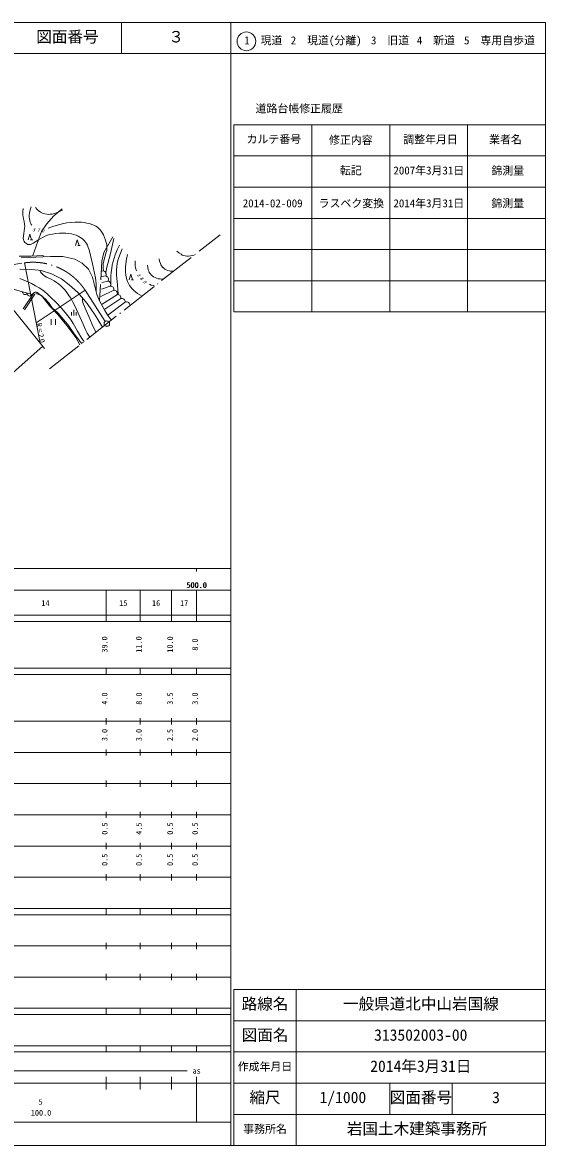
# Model space of a CAD drawing. Units: millimetres, scale not verified. Extents: x -625 to 708542, y -625 to 359900.
# Drawn here: x 540723 to 708542, y -100 to 359900 of the extents above; entities that cross this region are included whole.
import ezdxf
from ezdxf.enums import TextEntityAlignment as Align

# ---------------------------------------------------------------- set-up
doc = ezdxf.new("R2010")
doc.units = ezdxf.units.MM
doc.header["$LTSCALE"] = 1000
doc.linetypes.add('DASHED', pattern=[7.5, 6, -1.5])
doc.linetypes.add('LONG_DASHED_DOTTED', pattern=[15.25, 12, -1.5, 0.25, -1.5])
doc.layers.add('S-SUV', color=7, linetype='Continuous', lineweight=13)
doc.styles.add('ＭＳ ゴシック', font='')
doc.styles.get('ＭＳ ゴシック').set_extended_font_data('MS Gothic')

msp = doc.modelspace()

# ---------------------------------------------------------------- linework, layer by layer
at = {"layer": 'S-SUV'}
for p, q in [((708542, 359900), (68542, 359900)), ((572538, 359900), (572538, 349900)), ((607542, 359900), (607542, 349900)), ((708542, -100), (708542, 359900)), ((68542, 349900), (708542, 349900)), ((607542, -100), (607542, 349900)), ((608542, 327096), (608542, 267096)), ((608542, 327096), (708542, 327096)), ((633542, 327096), (633542, 267096)), ((658542, 327096), (658542, 267096)), ((683542, 327096), (683542, 267096)), ((608542, 317096), (708542, 317096)), ((608542, 307096), (708542, 307096)), ((540927, 300215), (540873, 299255)), ((540873, 299255), (540880, 298289)), ((543215, 299802), (543000, 298797)), ((543489, 300789), (543215, 299802)), ((544945, 300559), (545498, 299956)), ((545498, 299956), (546088, 299404)), ((546088, 299404), (546486, 299109)), ((546486, 299109), (546927, 298859)), ((546927, 298859), (547420, 298656)), ((550923, 298652), (551606, 298882)), ((551606, 298882), (552586, 299295)), ((552586, 299295), (553556, 299755)), ((540880, 298289), (540955, 297616)), ((540955, 297616), (541091, 296938)), ((541091, 296938), (541284, 296089)), ((541284, 296089), (541415, 295246)), ((541415, 295246), (541438, 294587)), ((542924, 298173), (542907, 297531)), ((542907, 297531), (542950, 296968)), ((543000, 298797), (542924, 298173)), ((542950, 296968), (543054, 296402)), ((543054, 296402), (543202, 295908)), ((543202, 295908), (543412, 295423)), ((543412, 295423), (543565, 295145)), ((547420, 298656), (547937, 298508)), ((547937, 298508), (548499, 298412)), ((548499, 298412), (549066, 298375)), ((549066, 298375), (549658, 298400)), ((549658, 298400), (550238, 298484)), ((550238, 298484), (550923, 298652)), ((552763, 295182), (553883, 295434)), ((553883, 295434), (555016, 295627)), ((555016, 295627), (556314, 295783)), ((556314, 295783), (557629, 295880)), ((557629, 295880), (558627, 295899)), ((558627, 295899), (559635, 295857)), ((559635, 295857), (560533, 295762)), ((560533, 295762), (561430, 295606)), ((561430, 295606), (562211, 295412)), ((562211, 295412), (562985, 295158)), ((608542, 297096), (708542, 297096)), ((541155, 292283), (540969, 290643)), ((541401, 293911), (541155, 292283)), ((541438, 294587), (541401, 293911)), ((542575, 290218), (543124, 292014)), ((543124, 292014), (543673, 290218)), ((543565, 295145), (543740, 294880)), ((548050, 291424), (548753, 291693)), ((548753, 291693), (549538, 291917)), ((548977, 293950), (550845, 294590)), ((549538, 291917), (550346, 292085)), ((550346, 292085), (551482, 292245)), ((550845, 294590), (552763, 295182)), ((551482, 292245), (552619, 292344)), ((552619, 292344), (553608, 292374)), ((553608, 292374), (554606, 292344)), ((554606, 292344), (555512, 292259)), ((555512, 292259), (556417, 292112)), ((556417, 292112), (557195, 291927)), ((557195, 291927), (557954, 291683)), ((557954, 291683), (558565, 291430)), ((562985, 295158), (563630, 294887)), ((563630, 294887), (564245, 294564)), ((564245, 294564), (564756, 294232)), ((564756, 294232), (565229, 293852)), ((565229, 293852), (565631, 293444)), ((565631, 293444), (565996, 292987)), ((565996, 292987), (566372, 292409)), ((566372, 292409), (566701, 291792)), ((566701, 291792), (567070, 290948)), ((540969, 290643), (541018, 290293)), ((541018, 290293), (541128, 289946)), ((541128, 289946), (541290, 289641)), ((541290, 289641), (541514, 289352)), ((541514, 289352), (541785, 289101)), ((541785, 289101), (542088, 288901)), ((542088, 288901), (542384, 288774)), ((542384, 288774), (542686, 288709)), ((542686, 288709), (543010, 288708)), ((543010, 288708), (543334, 288768)), ((543300, 290218), (544020, 290218)), ((543334, 288768), (543773, 288926)), ((543773, 288926), (544206, 289149)), ((544206, 289149), (545845, 290194)), ((545845, 290194), (547380, 291103)), ((547380, 291103), (548050, 291424)), ((557783, 288389), (558332, 290184)), ((558332, 290184), (558881, 288389)), ((558507, 288389), (559227, 288389)), ((558565, 291430), (559158, 291119)), ((559158, 291119), (559641, 290800)), ((559641, 290800), (560100, 290425)), ((560100, 290425), (560534, 289992)), ((560534, 289992), (560931, 289511)), ((560931, 289511), (561272, 289004)), ((561272, 289004), (561561, 288467)), ((561561, 288467), (561856, 287769)), ((567070, 290948), (567389, 290065)), ((567389, 290065), (567609, 289329)), ((567609, 289329), (567765, 288591)), ((567765, 288591), (567830, 288021)), ((567830, 288021), (567834, 287454)), ((570089, 290685), (568937, 285842)), ((571811, 288504), (571118, 286974)), ((539684, 285035), (541627, 284990)), ((540329, 284479), (549768, 284892)), ((541627, 284990), (543538, 285005)), ((543538, 285005), (545338, 285128)), ((545338, 285128), (547214, 285192)), ((547214, 285192), (547353, 285087)), ((547353, 285087), (547460, 284927)), ((547460, 284927), (547487, 284867)), ((547487, 284867), (547514, 284793)), ((549768, 284892), (553636, 284840)), ((553636, 284840), (557504, 284067)), ((561856, 287769), (562094, 287048)), ((562094, 287048), (563146, 282548)), ((567161, 284668), (566747, 283100)), ((567634, 286225), (567161, 284668)), ((567765, 286836), (567634, 286225)), ((568937, 285842), (567741, 280991)), ((567834, 287454), (567765, 286836)), ((570482, 285421), (570108, 284342)), ((571118, 286974), (570482, 285421)), ((571645, 284506), (571372, 283564)), ((572160, 285945), (571645, 284506)), ((572729, 287356), (572160, 285945)), ((574451, 285519), (574144, 284037)), ((590295, 286552), (590931, 286035)), ((590931, 286035), (591591, 285575)), ((591591, 285575), (592013, 285352)), ((592013, 285352), (592459, 285184)), ((592459, 285184), (592945, 285070)), ((592945, 285070), (593446, 285014)), ((593446, 285014), (594027, 285016)), ((594027, 285016), (594633, 285079)), ((594633, 285079), (595231, 285192)), ((595231, 285192), (595840, 285349)), ((608542, 287096), (708542, 287096)), ((541393, 282843), (546274, 257706)), ((557504, 284067), (559877, 282726)), ((559877, 282726), (561940, 280766)), ((563146, 282548), (564138, 278041)), ((566663, 282471), (566639, 281825)), ((566639, 281825), (566667, 281044)), ((566747, 283100), (566663, 282471)), ((566667, 281044), (566729, 280250)), ((567741, 280991), (567539, 280218)), ((569353, 281080), (569207, 279833)), ((569541, 282163), (569353, 281080)), ((569789, 283236), (569541, 282163)), ((570108, 284342), (569789, 283236)), ((571008, 281673), (570918, 280724)), ((571157, 282605), (571008, 281673)), ((571372, 283564), (571157, 282605)), ((573797, 281605), (573759, 280665)), ((573894, 282539), (573797, 281605)), ((574144, 284037), (573894, 282539)), ((576898, 283453), (576858, 282621)), ((576858, 282621), (576878, 281798)), ((576878, 281798), (576945, 281323)), ((576945, 281323), (577071, 280858)), ((577071, 280858), (577189, 280563)), ((580881, 282075), (580955, 281319)), ((580955, 281319), (581088, 280587)), ((584554, 284141), (584732, 283367)), ((584732, 283367), (584967, 282611)), ((584967, 282611), (585161, 282177)), ((585161, 282177), (585410, 281771)), ((585410, 281771), (585705, 281413)), ((585705, 281413), (586049, 281092)), ((586049, 281092), (586448, 280801)), ((586448, 280801), (586879, 280563)), ((528738, 279058), (547826, 255421)), ((539840, 277815), (541165, 277305)), ((539852, 280767), (543697, 280730)), ((541165, 277305), (542424, 276770)), ((543697, 280730), (546700, 280364)), ((546330, 280409), (546510, 280009)), ((546510, 280009), (546744, 279639)), ((546700, 280364), (550032, 279375)), ((546744, 279639), (547053, 279283)), ((547053, 279283), (547407, 278968)), ((547407, 278968), (547914, 278613)), ((547914, 278613), (548462, 278305)), ((548462, 278305), (549708, 277699)), ((549708, 277699), (550926, 277040)), ((550032, 279375), (553218, 277691)), ((553218, 277691), (555717, 275787)), ((561940, 280766), (563177, 278290)), ((563177, 278290), (563899, 275299)), ((564138, 278041), (564287, 277044)), ((567451, 278634), (566213, 278496)), ((566729, 280250), (566219, 280196)), ((567539, 280218), (567333, 279434)), ((569121, 278579), (569071, 276999)), ((569207, 279833), (569121, 278579)), ((570918, 280724), (570891, 279804)), ((570891, 279804), (570925, 278875)), ((570925, 278875), (571220, 275768)), ((573759, 280665), (573786, 279847)), ((573786, 279847), (573874, 279029)), ((573874, 279029), (574014, 278269)), ((574014, 278269), (574213, 277523)), ((574213, 277523), (574451, 276857)), ((574935, 277412), (575484, 279207)), ((575484, 279207), (576033, 277412)), ((575659, 277412), (576379, 277412)), ((577189, 280563), (577331, 280276)), ((581088, 280587), (581221, 280164)), ((581221, 280164), (581410, 279763)), ((581410, 279763), (581658, 279389)), ((581658, 279389), (581966, 279038)), ((581966, 279038), (582356, 278690)), ((582356, 278690), (582786, 278390)), ((582786, 278390), (583267, 278127)), ((583267, 278127), (583762, 277926)), ((583762, 277926), (584317, 277768)), ((584317, 277768), (584886, 277669)), ((584886, 277669), (585436, 277623)), ((585436, 277623), (585995, 277618)), ((586879, 280563), (587320, 280386)), ((587320, 280386), (587770, 280269)), ((587770, 280269), (588274, 280205)), ((588274, 280205), (588794, 280202)), ((588794, 280202), (589072, 280221)), ((589072, 280221), (589350, 280253)), ((543789, 272657), (537764, 274460)), ((542424, 276770), (543668, 276176)), ((543668, 276176), (544908, 275523)), ((544908, 275523), (546118, 274817)), ((560807, 274105), (545125, 263625)), ((546118, 274817), (546978, 274254)), ((546978, 274254), (547809, 273637)), ((547809, 273637), (548754, 272825)), ((550926, 277040), (551641, 276585)), ((551641, 276585), (552323, 276079)), ((552323, 276079), (553048, 275463)), ((553048, 275463), (553733, 274802)), ((553733, 274802), (554388, 274085)), ((554388, 274085), (554996, 273329)), ((555717, 275787), (558463, 273297)), ((563899, 275299), (564622, 272668)), ((564287, 277044), (564377, 276032)), ((564367, 273680), (564363, 273610)), ((564370, 273740), (564367, 273680)), ((564403, 274888), (564370, 273740)), ((564377, 276032), (564403, 274888)), ((570030, 274061), (565904, 272049)), ((568895, 275402), (566110, 274422)), ((568173, 277018), (566162, 276537)), ((569071, 276999), (569055, 275416)), ((571220, 275768), (571466, 272660)), ((574451, 276857), (574748, 276207)), ((574748, 276207), (575075, 275632)), ((575075, 275632), (575453, 275090)), ((575453, 275090), (575910, 274546)), ((575910, 274546), (576420, 274034)), ((576420, 274034), (577029, 273513)), ((581450, 276003), (582049, 275741)), ((582049, 275741), (582667, 275536)), ((582667, 275536), (582917, 275468)), ((582917, 275468), (583179, 275407)), ((608542, 277096), (708542, 277096)), ((540664, 273403), (540776, 273559)), ((540776, 273559), (540781, 273369)), ((540781, 273369), (540827, 273195)), ((540827, 273195), (540925, 272985)), ((540925, 272985), (541063, 272845)), ((541063, 272845), (541223, 272736)), ((541223, 272736), (541457, 272666)), ((541457, 272666), (541651, 272669)), ((541651, 272669), (541843, 272710)), ((541843, 272710), (542040, 272832)), ((542040, 272832), (542170, 272953)), ((542170, 272953), (542282, 273108)), ((542282, 273108), (542287, 272918)), ((542287, 272918), (542333, 272744)), ((542333, 272744), (542431, 272534)), ((542431, 272534), (542569, 272394)), ((542569, 272394), (542730, 272285)), ((542730, 272285), (542963, 272215)), ((542963, 272215), (543157, 272219)), ((543157, 272219), (543350, 272259)), ((543350, 272259), (543546, 272381)), ((543546, 272381), (543677, 272502)), ((543677, 272502), (543789, 272657)), ((543789, 272657), (544146, 272995)), ((544146, 272995), (544560, 273300)), ((544560, 273300), (544779, 273406)), ((544779, 273406), (545013, 273453)), ((545013, 273453), (545227, 273419)), ((545227, 273419), (545445, 273320)), ((545445, 273320), (546436, 272594)), ((546436, 272594), (547339, 271859)), ((547339, 271859), (548067, 271199)), ((548067, 271199), (548758, 270493)), ((548754, 272825), (549667, 271959)), ((548758, 270493), (549185, 269979)), ((549667, 271959), (551421, 270238)), ((551421, 270238), (553128, 268478)), ((554996, 273329), (555635, 272423)), ((555635, 272423), (556224, 271484)), ((556224, 271484), (556901, 270271)), ((556901, 270271), (557529, 269023)), ((558463, 273297), (561466, 269781)), ((560000, 271498), (559971, 271074)), ((559971, 271074), (560004, 270653)), ((560004, 270653), (560132, 270102)), ((560132, 270102), (560321, 269558)), ((564622, 272668), (565447, 270657)), ((565447, 270657), (567200, 267562)), ((571165, 272720), (566265, 269625)), ((572299, 271379), (567193, 267975)), ((573743, 270296), (568122, 266118)), ((577029, 273513), (577672, 273042)), ((577672, 273042), (578369, 272600)), ((578369, 272600), (579091, 272196)), ((549185, 269979), (549573, 269416)), ((549573, 269416), (549978, 268806)), ((549978, 268806), (550427, 268239)), ((550427, 268239), (550864, 267837)), ((550864, 267837), (551345, 267476)), ((551345, 267476), (551791, 267134)), ((551791, 267134), (552193, 266749)), ((552193, 266749), (553317, 265338)), ((553128, 268478), (554424, 266946)), ((554424, 266946), (555683, 265364)), ((556502, 267057), (556502, 265977)), ((557222, 267773), (557222, 265973)), ((557529, 269023), (558563, 266664)), ((557942, 267057), (557942, 265977)), ((558563, 266664), (559654, 264323)), ((560321, 269558), (561125, 267585)), ((561125, 267585), (561975, 265657)), ((561466, 269781), (564021, 266064)), ((567200, 267562), (568129, 266015)), ((608542, 267096), (708542, 267096)), ((549897, 264800), (549897, 263000)), ((551278, 263000), (551278, 264800)), ((553317, 265338), (554488, 263963)), ((554488, 263963), (555238, 263059)), ((555238, 263059), (555950, 262107)), ((555683, 265364), (556382, 264426)), ((556382, 264426), (557030, 263455)), ((557030, 263455), (558399, 260989)), ((559654, 264323), (560193, 263232)), ((560193, 263232), (560682, 262104)), ((561975, 265657), (563141, 263121)), ((563141, 263121), (564297, 260579)), ((564021, 266064), (566420, 262246)), ((568129, 266015), (569321, 264524)), ((555950, 262107), (557338, 260115)), ((557338, 260115), (558770, 258165)), ((558399, 260989), (559820, 258556)), ((560682, 262104), (561051, 261196)), ((561051, 261196), (561477, 260310)), ((561477, 260310), (561873, 259660)), ((561873, 259660), (562321, 259028)), ((522830, 234413), (547224, 256167)), ((558770, 258165), (559244, 257574)), ((559244, 257574), (559724, 256988)), ((559820, 258556), (560174, 258088)), ((560174, 258088), (560548, 257635)), ((68542, 184900), (607542, 184900)), ((596542, 184900), (596542, 183900)), ((96542, 177900), (607542, 177900)), ((567542, 167900), (567542, 177900)), ((578542, 167900), (578542, 177900)), ((588542, 167900), (588542, 177900)), ((596542, 167900), (596542, 177900)), ((68542, 169900), (607542, 169900)), ((68542, 167900), (607542, 167900)), ((68542, 152900), (607542, 152900)), ((567542, 150900), (567542, 152900)), ((578542, 150900), (578542, 152900)), ((588542, 150900), (588542, 152900)), ((596542, 150900), (596542, 152900)), ((68542, 150900), (607542, 150900)), ((567542, 134900), (567542, 136900)), ((578542, 134900), (578542, 136900)), ((588542, 134900), (588542, 136900)), ((596542, 134900), (596542, 136900)), ((68542, 135900), (607542, 135900)), ((567542, 124900), (567542, 126900)), ((578542, 124900), (578542, 126900)), ((588542, 124900), (588542, 126900)), ((596542, 124900), (596542, 126900)), ((74542, 125900), (607542, 125900)), ((80542, 115900), (607542, 115900)), ((567542, 114900), (567542, 116900)), ((578542, 114900), (578542, 116900)), ((588542, 114900), (588542, 116900)), ((596542, 114900), (596542, 116900)), ((74542, 105900), (607542, 105900)), ((567542, 104900), (567542, 106900)), ((578542, 104900), (578542, 106900)), ((588542, 104900), (588542, 106900)), ((596542, 104900), (596542, 106900)), ((80542, 95900), (607542, 95900)), ((567542, 94900), (567542, 96900)), ((578542, 94900), (578542, 96900)), ((588542, 94900), (588542, 96900)), ((596542, 94900), (596542, 96900)), ((567542, 84900), (567542, 86900)), ((578542, 84900), (578542, 86900)), ((588542, 84900), (588542, 86900)), ((596542, 84900), (596542, 86900)), ((74542, 85900), (607542, 85900)), ((68542, 75900), (607542, 75900)), ((567542, 73900), (567542, 75900)), ((578542, 73900), (578542, 75900)), ((588542, 73900), (588542, 75900)), ((596542, 73900), (596542, 75900)), ((68542, 73900), (607542, 73900)), ((567542, 62900), (567542, 64900)), ((578542, 62900), (578542, 64900)), ((588542, 62900), (588542, 64900)), ((596542, 62900), (596542, 64900)), ((77542, 63900), (607542, 63900)), ((567542, 52900), (567542, 54900)), ((578542, 52900), (578542, 54900)), ((588542, 52900), (588542, 54900)), ((596542, 52900), (596542, 54900)), ((68542, 53900), (607542, 53900)), ((708542, 49900), (608542, 49900)), ((608542, 49900), (608542, -100)), ((628542, 49900), (628542, -100)), ((68542, 43900), (607542, 43900)), ((567542, 41900), (567542, 43900)), ((578542, 41900), (578542, 43900)), ((588542, 41900), (588542, 43900)), ((596542, 41900), (596542, 43900)), ((68542, 41900), (607542, 41900)), ((708542, 39900), (608542, 39900)), ((68542, 31900), (607542, 31900)), ((68542, 29900), (607542, 29900)), ((567542, 29900), (567542, 31900)), ((578542, 29900), (578542, 31900)), ((588542, 29900), (588542, 31900)), ((596542, 29900), (596542, 31900)), ((708542, 29900), (608542, 29900)), ((99542, 23900), (593542, 23900)), ((567542, 17900), (567542, 21900)), ((578542, 17900), (578542, 21900)), ((588542, 17900), (588542, 21900)), ((596542, 7400), (596542, 21900)), ((68542, 19900), (607542, 19900)), ((708542, 19900), (608542, 19900)), ((658542, 19900), (658542, 9900)), ((678542, 19900), (678542, 9900)), ((96542, 7400), (607542, 7400)), ((708542, 9900), (608542, 9900)), ((68542, -100), (708542, -100))]:
    msp.add_line(p, q, dxfattribs=at)
at = {"layer": 'S-SUV', "linetype": 'DASHED'}
for p, q in [((553456, 300107), (550845, 297932)), ((548484, 295259), (546868, 292897)), ((550845, 297932), (548484, 295259)), ((546868, 292897), (545687, 289728)), ((545687, 289728), (544071, 285191)), ((569720, 291132), (566884, 286130)), ((566884, 286130), (566213, 283345)), ((566213, 283345), (565491, 270709)), ((544291, 273049), (540542, 267491)), ((544705, 272769), (540957, 267211)), ((545003, 273071), (546806, 272326)), ((546806, 272326), (549540, 268969)), ((549540, 268969), (552026, 266297)), ((552026, 266297), (555010, 262754)), ((555010, 262754), (557868, 258901)), ((557868, 258901), (559174, 256602))]:
    msp.add_line(p, q, dxfattribs=at)
at = {"layer": 'S-SUV', "linetype": 'LONG_DASHED_DOTTED'}
for p, q in [((549397, 248878), (604143, 291869)), ((528690, 280843), (541393, 282843)), ((560807, 274105), (567311, 264085))]:
    msp.add_line(p, q, dxfattribs=at)
at = {"layer": 'S-SUV'}
for centre, radius in [((612572, 353858), 3000), ((567801, 263331), 896), ((567801, 263331), 27), ((567830, 262583), 31.2), ((567830, 262583), 25), ((567830, 262583), 18.8), ((567830, 262583), 12.5), ((567830, 262583), 6.2)]:
    msp.add_circle(centre, radius, dxfattribs=at)
at = {"layer": 'S-SUV', "linetype": 'LONG_DASHED_DOTTED'}
msp.add_arc((544146, 263025), 20009, 33.6265, 97.90839, dxfattribs=at)
at = {"layer": 'S-SUV'}
for centre, radius, start, end in [((566484, 279171), 1106, 330.9454, 77.2056), ((567206, 277555), 1106, 330.9454, 77.2056), ((567928, 275939), 1106, 330.9454, 77.2056), ((568960, 274306), 1098, 347.10625, 93.36646), ((570094, 272965), 1098, 347.10625, 93.36646), ((571229, 271624), 1098, 347.10625, 93.36646), ((572615, 270296), 1128, 0, 106.26019), ((574059, 269213), 1128, 0, 106.26019)]:
    msp.add_arc(centre, radius, start, end, dxfattribs=at)

# ---------------------------------------------------------------- texts
at = {"layer": 'S-SUV', "style": 'ＭＳ ゴシック'}
for s, height, p in [('図面番号', 3666, (545163, 352400)), ('３', 3666, (587538, 352400)), ('1\u3000現道', 2566, (611865, 352108)), ('2\u3000現道(分離)', 2566, (626785, 352108)), ('3\u3000旧道', 2566, (652538, 352108)), ('4\u3000新道', 2566, (667241, 352108)), ('5\u3000専用自歩道', 2566, (682395, 352108)), ('道路台帳修正履歴', 2566, (615510, 330263)), ('カルテ番号', 2566, (612631, 320427)), ('調整年月日', 2566, (662881, 320346)), ('業者名', 2566, (690426, 320346)), ('修正内容', 2566, (639051, 320172)), ('転記', 2566, (642566, 310395)), ('2007年3月31日', 2566, (659735, 310395)), ('錦測量', 2566, (691166, 310338)), ('2014-02-009', 2566, (611397, 299876)), ('ラスベク変換', 2566, (635741, 299876)), ('2014年3月31日', 2566, (659735, 299876)), ('錦測量', 2566, (691166, 299876)), ('500.0', 1833, (593261, 178094)), ('500.0', 1833, (593417, 178095)), ('14', 1833, (546792, 172305)), ('15', 1833, (571792, 172305)), ('16', 1833, (582292, 172305)), ('17', 1833, (591292, 172305)), ('路線名', 3666, (611042, 42400)), ('路線名', 3666, (611042, 42400)), ('一般県道北中山岩国線', 3666, (643542, 42400)), ('図面名', 3666, (611042, 32400)), ('図面名', 3666, (611042, 32400)), ('313502003-00', 3666, (653542, 32400)), ('作成年月日', 2566, (609792, 23150)), ('作成年月日', 2566, (609792, 23150)), ('2014年3月31日', 3666, (652292, 22400)), ('as', 1833, (595292, 22400)), ('5', 1833, (545917, 12423)), ('縮尺', 3666, (613542, 12400)), ('縮尺', 3666, (613542, 12400)), ('1/1000', 3666, (636042, 12400)), ('図面番号', 3666, (658542, 12400)), ('図面番号', 3666, (658542, 12400)), ('3', 3666, (691417, 12400)), ('100.0', 1833, (543417, 8933)), ('岩国土木建築事務所 ', 3666, (644792, 2400)), ('事務所名', 2566, (611542, 3150)), ('事務所名', 2566, (611542, 3150))]:
    msp.add_text(s, height=height, dxfattribs=at).set_placement(p, align=Align.BOTTOM_LEFT)
for s, p in [('39.0', (568542, 157900)), ('11.0', (579542, 157900)), ('10.0', (589542, 157900)), ('8.0', (597542, 158525)), ('4.0', (568542, 141199)), ('8.0', (579542, 141199)), ('3.5', (589542, 141199)), ('3.0', (597542, 141199)), ('3.0', (568542, 129525)), ('3.0', (579542, 129525)), ('2.5', (589542, 129525)), ('2.0', (597542, 129525)), ('0.5', (568542, 99525)), ('4.5', (579542, 99525)), ('0.5', (589542, 99525)), ('0.5', (597542, 99525)), ('0.5', (568542, 89525)), ('0.5', (579542, 89525)), ('0.5', (589542, 89525)), ('0.5', (597542, 89525))]:
    msp.add_text(s, height=1833, rotation=90, dxfattribs=at).set_placement(p, align=Align.BOTTOM_LEFT)
at = {"layer": 'S-SUV', "attachment_point": 7, "style": 'ＭＳ ゴシック'}
for s, insert, char_height, rotation in [('\\T1.73;\\Q15;370', (543853, 293000), 1100, 352.7), ('\\T1.73;\\Q15;380', (577283, 278941), 1100, 311.5), ('\\T1.3;R=20', (545143, 263406), 1686, 280.2)]:
    msp.add_mtext(s, dxfattribs=dict(at, insert=insert, char_height=char_height, rotation=rotation))

doc.saveas('drawing.dxf')
